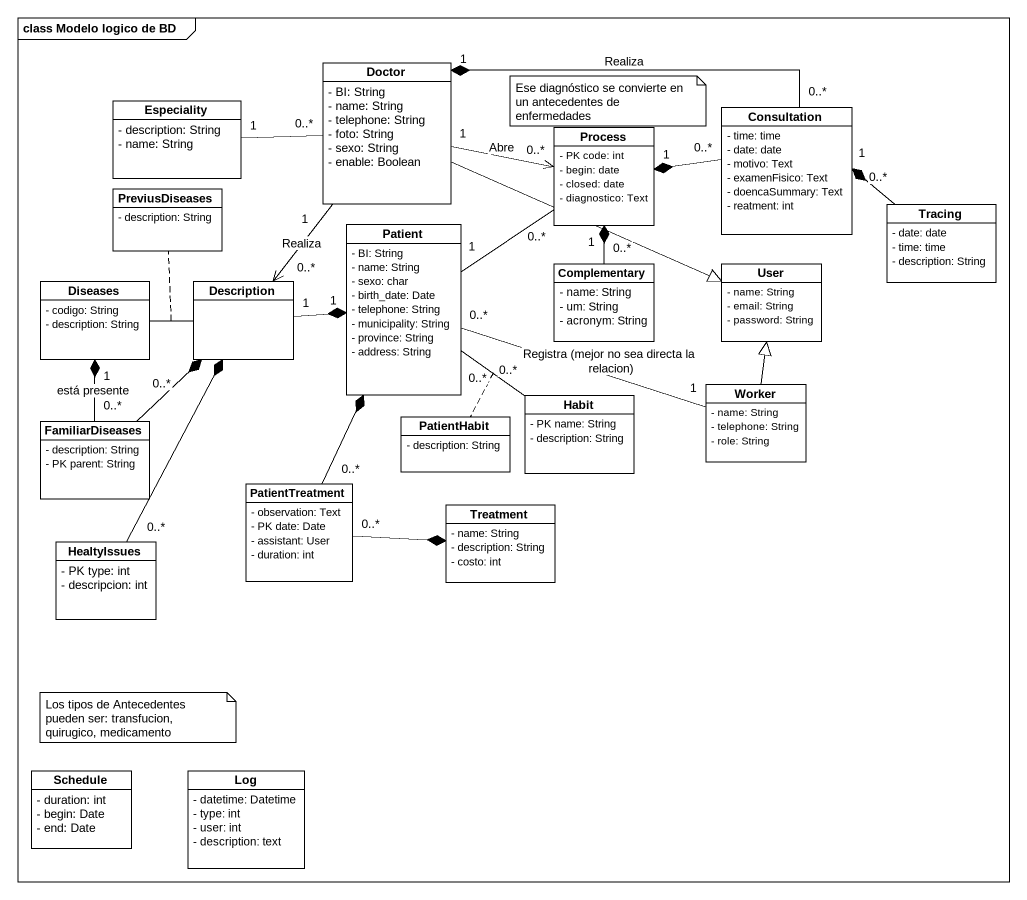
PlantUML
@startuml
mainframe class Modelo logico de BD
hide circle
hide empty members
skinparam classAttributeIconSize 0
class Doctor {
  - BI: String
  - name: String
  - telephone: String
  - foto: String
  - sexo: String
  - enable: Boolean
}
class Especiality {
  - description: String
  - name: String
}
class Consultation {
  - time: time
  - date: date
  - motivo: Text
  - examenFisico: Text
  - doencaSummary: Text
  - reatment: int
}
class "Process" as Process_ {
  - PK code: int
  - begin: date
  - closed: date
  - diagnostico: Text
}
class PreviusDiseases {
  - description: String
}
class Tracing {
  - date: date
  - time: time
  - description: String
}
class Patient {
  - BI: String
  - name: String
  - sexo: char
  - birth_date: Date
  - telephone: String
  - municipality: String
  - province: String
  - address: String
}
class Complementary {
  - name: String
  - um: String
  - acronym: String
}
class User {
  - name: String
  - email: String
  - password: String
}
class Diseases {
  - codigo: String
  - description: String
}
class Description
class FamiliarDiseases {
  - description: String
  - PK parent: String
}
class PatientHabit {
  - description: String
}
class Habit {
  - PK name: String
  - description: String
}
class Worker {
  - name: String
  - telephone: String
  - role: String
}
class PatientTreatment {
  - observation: Text
  - PK date: Date
  - assistant: User
  - duration: int
}
class Treatment {
  - name: String
  - description: String
  - costo: int
}
class HealtyIssues {
  - PK type: int
  - descripcion: int
}
class Schedule {
  - duration: int
  - begin: Date
  - end: Date
}
class Log {
  - datetime: Datetime
  - type: int
  - user: int
  - description: text
}
Doctor "1" -right-> "0..*" Process_ : Abre
Doctor -right-|> User
Especiality "1" -right- "0..*" Doctor
Consultation "0..*" -left-* "1" Doctor : Realiza
Consultation "0..*" -left-* "1" Process_
Tracing "0..*" -left-* "1" Consultation
Patient "1" -up- "0..*" Process_
Patient "0..*" -- "0..*" Habit
(Patient, Habit) .. PatientHabit
Complementary "0..*" -up-* "1" Process_
Diseases -right- Description
(Diseases, Description) .. PreviusDiseases
Description "0..*" <-up- "1" Doctor : Realiza
Description "1" -right-* "1" Patient
FamiliarDiseases "0..*" -up-* "1" Diseases : está presente
FamiliarDiseases "0..*" -up-* Description
Worker "1" -left- "0..*" Patient : Registra (mejor no sea directa la relacion)
Worker -up-|> User
PatientTreatment "0..*" -up-* Patient
PatientTreatment "0..*" -right-* Treatment
HealtyIssues "0..*" -up-* Description
note as N1
  Ese diagnóstico se convierte en un antecedentes de enfermedades
end note
note as N2
  Los tipos de Antecedentes pueden ser: transfucion, quirugico, medicamento
end note
@enduml
